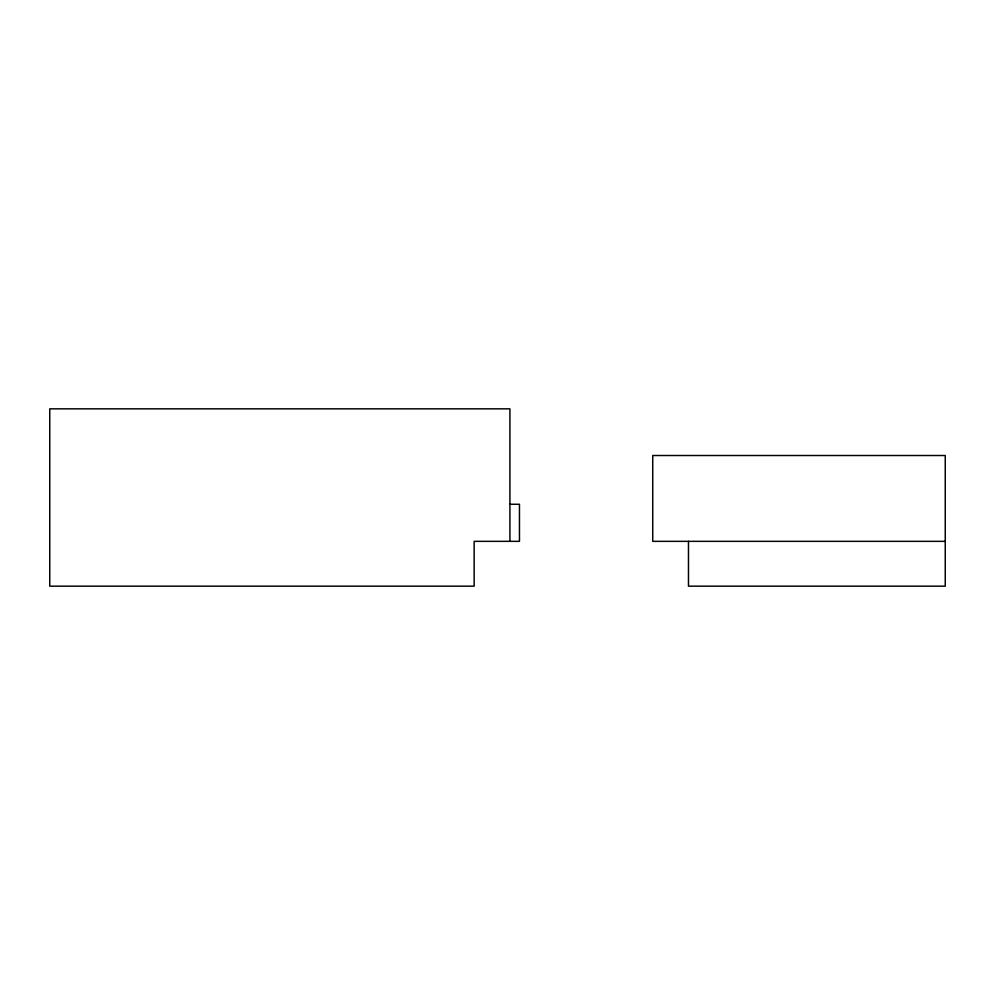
<?xml version="1.0" encoding="UTF-8"?>
<svg xmlns="http://www.w3.org/2000/svg" width="995" height="995" viewBox="0 0 995 995"><rect width="100%" height="100%" fill="white"/><g stroke="black" fill="none" stroke-linecap="round" stroke-linejoin="round"><path stroke-width="1.49" d="M509.913 504.266L519.465 504.266L519.465 541.342L474.155 541.342L474.167 586.167L49.75 586.167L49.75 408.833L509.913 408.833L509.913 541.342M945.25 541.342L652.732 541.342L652.732 455.511L945.25 455.511L945.25 586.167L688.478 586.167L688.478 541.342"/></g></svg>
